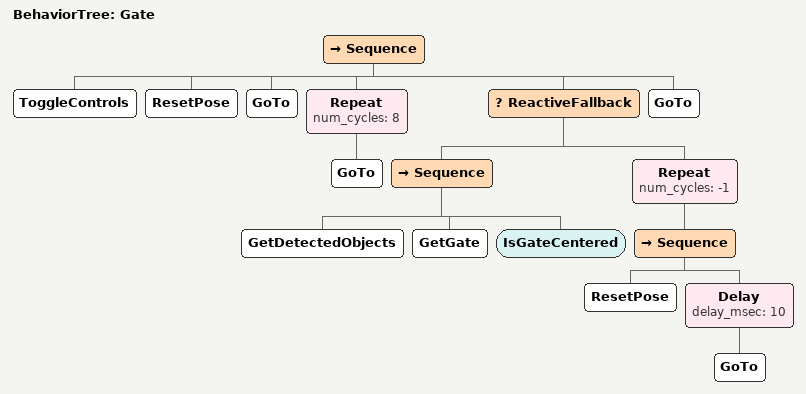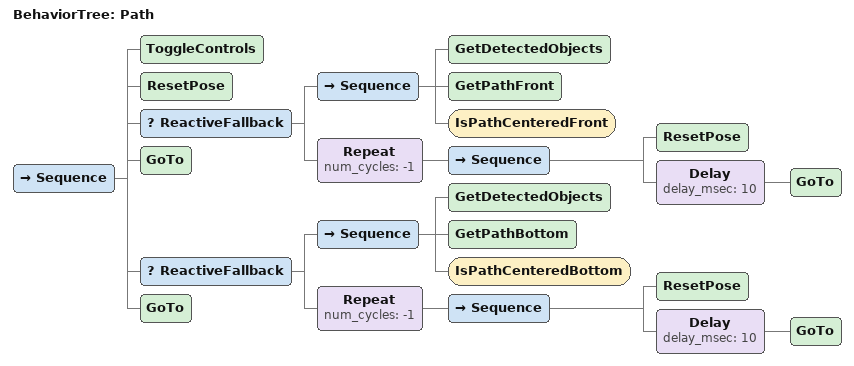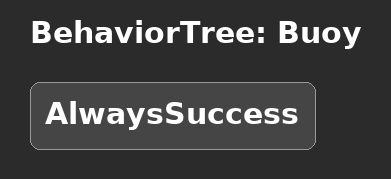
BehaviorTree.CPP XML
<?xml version="1.0" encoding="UTF-8"?>
<root BTCPP_format="4">
  <BehaviorTree ID="Gate">
    <Sequence>
      <ToggleControls/>
      <ResetPose/>
      <GoTo/>
      <Repeat num_cycles="8">
        <GoTo/>
      </Repeat>
      <ReactiveFallback>
        <Sequence>
          <GetDetectedObjects/>
          <GetGate/>
          <IsGateCentered/>
        </Sequence>
        <Repeat num_cycles="-1">
          <Sequence>
            <ResetPose/>
            <Delay delay_msec="10">
              <GoTo/>
            </Delay>
          </Sequence>
        </Repeat>
      </ReactiveFallback>
      <GoTo/>
    </Sequence>
  </BehaviorTree>

  <BehaviorTree ID="Path">
    <Sequence>
      <ToggleControls/>
      <ResetPose/>
      <ReactiveFallback>
        <Sequence>
          <GetDetectedObjects/>
          <GetPathFront/>
          <IsPathCenteredFront/>
        </Sequence>
        <Repeat num_cycles="-1">
          <Sequence>
            <ResetPose/>
            <Delay delay_msec="10">
              <GoTo/>
            </Delay>
          </Sequence>
        </Repeat>
      </ReactiveFallback>
      <GoTo/>
      <ReactiveFallback>
        <Sequence>
          <GetDetectedObjects/>
          <GetPathBottom/>
          <IsPathCenteredBottom/>
        </Sequence>
        <Repeat num_cycles="-1">
          <Sequence>
            <ResetPose/>
            <Delay delay_msec="10">
              <GoTo/>
            </Delay>
          </Sequence>
        </Repeat>
      </ReactiveFallback>
      <GoTo/>
    </Sequence>
  </BehaviorTree>

  <BehaviorTree ID="Buoy">
    <AlwaysSuccess/>
  </BehaviorTree>

</root>
